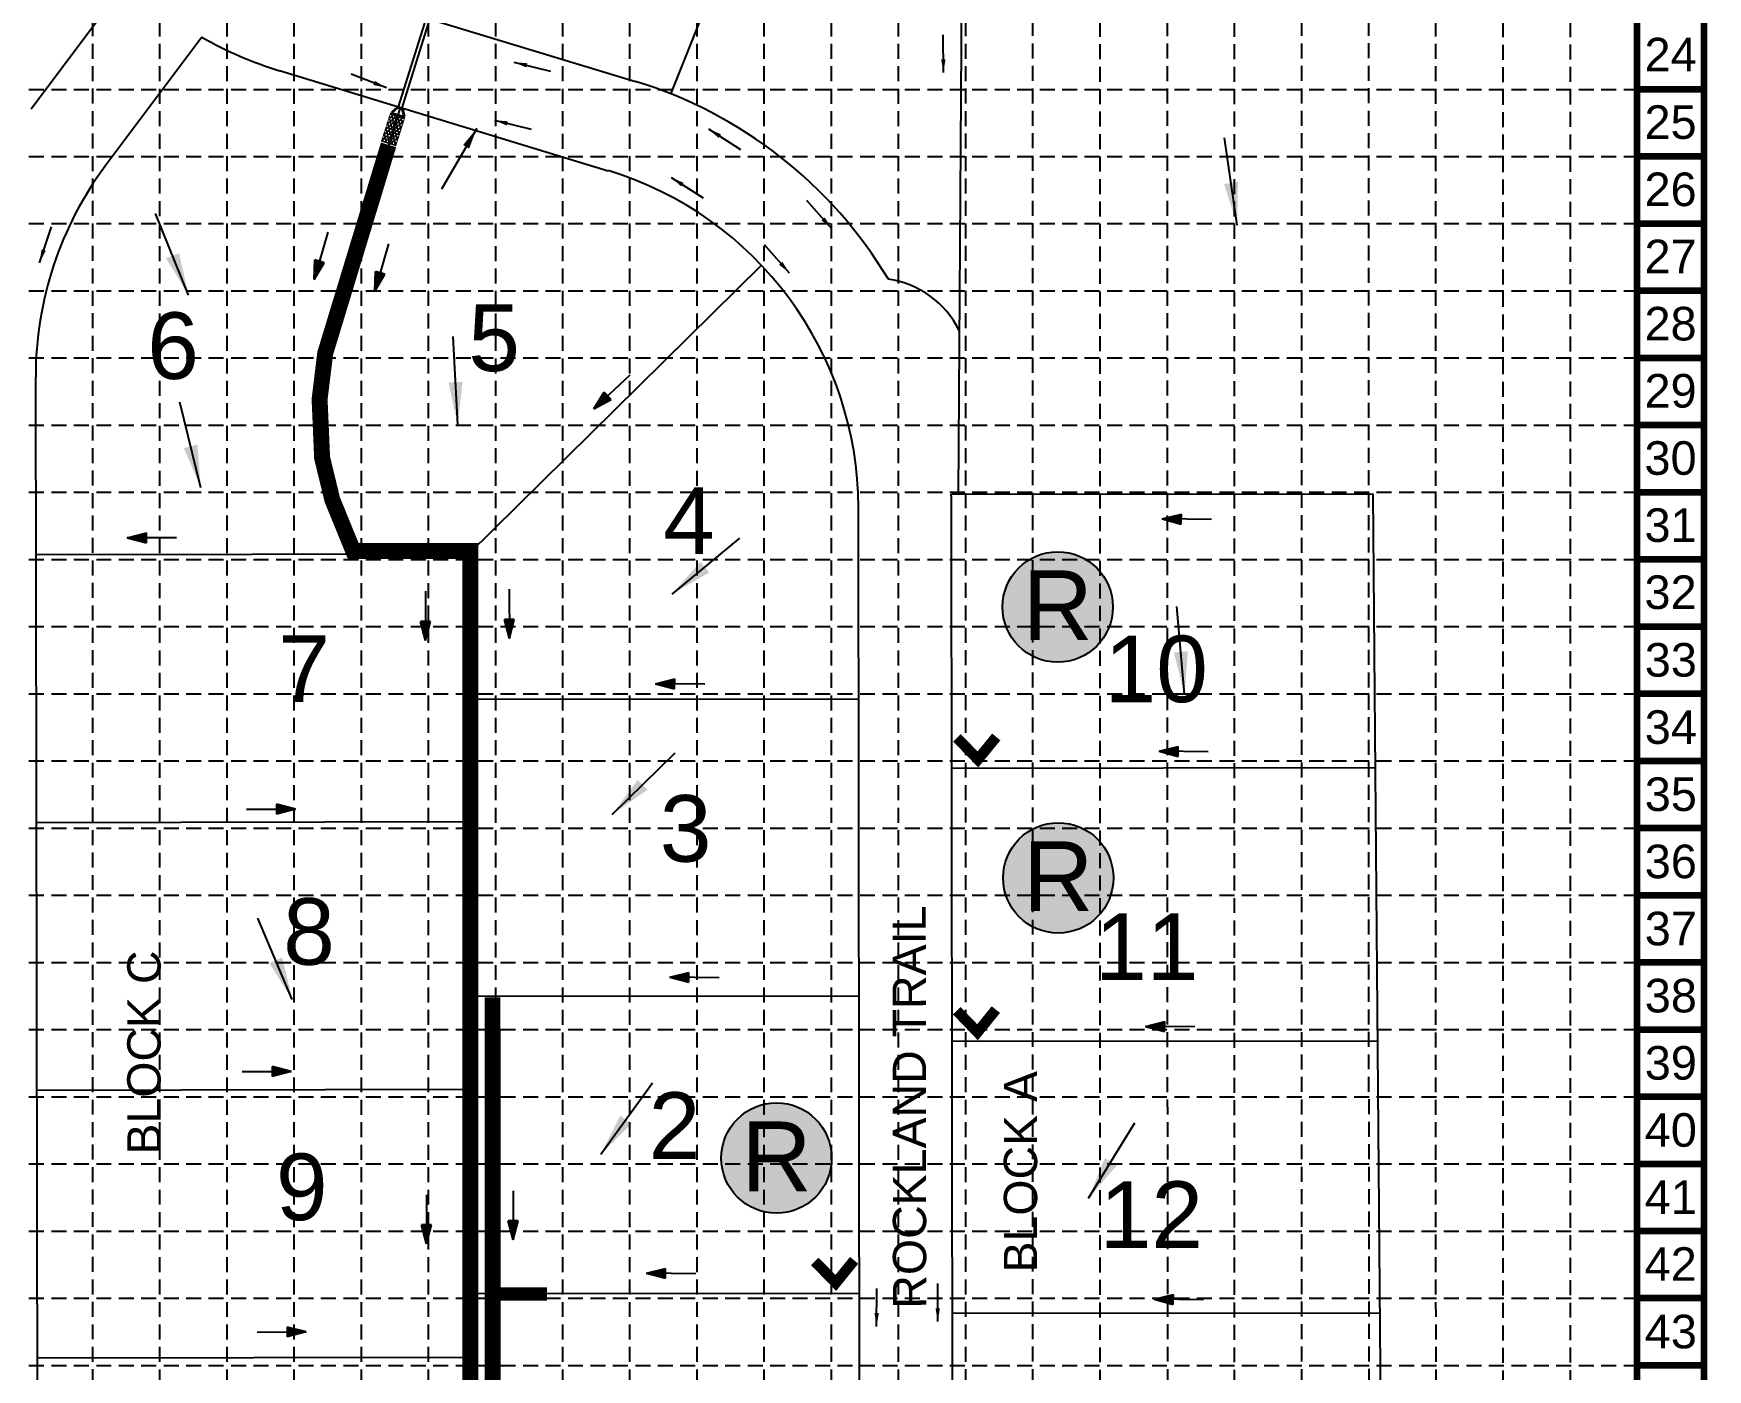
# Model space of a CAD drawing. Header units: feet. Extents: x 4581 to 6603, y 1998 to 5231.
# Drawn here: x 5346 to 6603, y 3006 to 4010 of the extents above; entities that cross this region are included whole.
import ezdxf
from ezdxf.enums import TextEntityAlignment as Align

# ---------------------------------------------------------------- set-up
doc = ezdxf.new("R2010")
doc.units = ezdxf.units.FT
doc.header["$LTSCALE"] = 0.5
doc.header["$MEASUREMENT"] = 0
doc.linetypes.add('ACAD_ISO02W100', pattern=[15, 12, -3])
doc.linetypes.add('DASHED', pattern=[0.75, 0.5, -0.25])
doc.layers.get('0').update_dxf_attribs({"linetype": 'CONTINUOUS'})
for name, color, linetype in [('1 ARROWS', 7, 'CONTINUOUS'), ('1 BLOCK NUMBERS', 7, 'CONTINUOUS'), ('1 LOT NUMBERS', 7, 'CONTINUOUS'), ('1 RIP RAP', 1, 'CONTINUOUS'), ('1 SILT FENCE', 200, 'CONTINUOUS'), ('1 STREET NAMES', 7, 'CONTINUOUS'), ('1 WATER', 5, 'CONTINUOUS'), ('BASE', 7, 'CONTINUOUS'), ('CCM', 1, 'CONTINUOUS'), ('DRG TEXT', 1, 'CONTINUOUS'), ('GRID', 254, 'DASHED'), ('lotline', 7, 'CONTINUOUS'), ('PL', 7, 'CONTINUOUS'), ('STORM', 5, 'CONTINUOUS')]:
    doc.layers.add(name, color=color, linetype=linetype)
doc.styles.add('ROMANS', font='romans.shx', dxfattribs={"oblique": 15, "height": 10})
doc.styles.add('ryland', font='ARIAL.TTF', dxfattribs={"height": 25})
doc.styles.get("Standard").update_dxf_attribs({"font": 'ARIAL.TTF', "height": 8})
doc.dimstyles.get("Standard").update_dxf_attribs({"dimtxt": 0.18, "dimasz": 0.18, "dimexe": 0.18, "dimexo": 0.0625, "dimgap": 0.09, "dimtad": 0, "dimtih": 1, "dimtoh": 1, "dimdec": 4, "dimzin": 0, "dimdsep": 46, "dimtxsty": 'Standard', "dimcen": 0.09, "dimadec": 0, "dimazin": 0, "dimtfac": 1, "dimtdec": 4, "dimtofl": 0, "dimtmove": 0, "dimatfit": 3, "dimfxl": 0, "dimtolj": 1, "dimtzin": 0, "dimarcsym": 0})

# ---------------------------------------------------------------- blocks, each defined once
blk = doc.blocks.new('flow arrow')
at = {"layer": '1 ARROWS'}
h = blk.add_hatch(color=256, dxfattribs=at)
h.paths.add_polyline_path([(7712.2, 11253.86), (7702.48, 11256.38), (7702.48, 11253.85)])
h.paths.add_polyline_path([(7702.48, 11253.85), (7702.48, 11251.31), (7712.2, 11253.86)])
for p, q in [((7687.07, 11253.83), (7712.2, 11253.86)), ((7712.2, 11253.86), (7702.48, 11256.38)), ((7702.48, 11256.38), (7702.48, 11251.31)), ((7712.2, 11253.86), (7702.48, 11251.31))]:
    blk.add_line(p, q, dxfattribs=at)
blk = doc.blocks.new('RYLAND')
h = blk.add_hatch(color=81)
h.paths.add_polyline_path([(1.164, -1.048, 1), (-1.408, -1.048, 1)])
h.paths.add_polyline_path([(-1.348, -2.228), (1.104, -2.228), (1.104, 0.21), (-1.348, 0.21)], flags=25)
at = {"color": 5}
blk.add_circle((-0.122, -1.048), 1.286, dxfattribs=at)
at = {"layer": 'BASE', "color": 5, "style": 'ryland'}
blk.add_text('R', height=1.625, dxfattribs=at).set_placement((-0.122, -1.821), align=Align.CENTER)
blk = doc.blocks.new('Rip-Rap')
at = {"linetype": 'ACAD_ISO02W100'}
h = blk.add_hatch(dxfattribs=at)
h.set_pattern_fill('HONEY', color=240, scale=0.25, style=0)
h.set_pattern_definition([(0, (-7.323713, -5.27412), (0.046875, 0.02706329), [0.03125, -0.0625]), (120, (-7.323713, -5.27412), (-0.046875, 0.027063294), [0.03125, -0.0625]), (60, (-7.323713, -5.27412), (1e-10, 0.05412659), [-0.0625, 0.03125])])
h.paths.add_polyline_path([(0, -0.125), (0.5, -0.125), (0.5, 0.125), (0, 0.125)])
at = {"color": 240, "linetype": 'ACAD_ISO02W100', "const_width": 0.0125}
blk.add_lwpolyline([(0, -0.125), (0.5, -0.125), (0.5, 0.125), (0, 0.125)], close=True, dxfattribs=at)
blk = doc.blocks.new('A$C424E5A01')
at = {"layer": 'STORM', "color": 5}
for p, q in [((0, 3.5), (4, 7)), ((0.3, 3), (4.7, 6.8)), ((0.3, 3), (9.1, 0)), ((4, 7), (4.3, 7.7)), ((4, 7), (8.6, 5.5)), ((4.3, 7.7), (8.8, 6.2)), ((9.1, 0), (7.9, 5.7)), ((8.8, 6.2), (8.6, 5.5)), ((9.7, 0.3), (8.6, 5.5)), ((9.1, 0), (9.7, 0.3))]:
    blk.add_line(p, q, dxfattribs=at)
at = {"layer": 'STORM'}
for q in [(0, 3.5), (0.3, 3)]:
    blk.add_line((0.3, 3), q, dxfattribs=at)

msp = doc.modelspace()

# ---------------------------------------------------------------- linework, layer by layer
at = {"layer": '1 SILT FENCE'}
for points, const_width in [([(6039.5, 3480.5), (6055.2, 3464.3), (6069, 3481.2)], 8), ([(5690.5, 3285.5), (5690.8, 2839), (5690.8, 2839)], 12), ([(6039.3, 3275.6), (6054.9, 3259.4), (6068.7, 3276.4)], 8), ([(5932.7, 3087.3), (5948.4, 3071.1), (5962.2, 3088.1)], 8), ([(5692.6, 3062.8), (5731.4, 3062.8)], 10)]:
    msp.add_lwpolyline(points, dxfattribs=dict(at, const_width=const_width))
at = {"layer": '1 WATER', "const_width": 12}
msp.add_lwpolyline([(5673.9, 2885.7), (5673.9, 3620.8), (5585.9, 3620.8), (5570.1, 3659.5), (5562.5, 3690.9), (5560.6, 3734.7), (5564.8, 3769.3), (5612.4, 3925.9)], dxfattribs=at)
at = {"layer": 'BASE', "const_width": 5.04}
for points in [[(6600.8, 2000.3), (6600.8, 5228.7), (4583.1, 5228.7), (4583.1, 2000.3)], [(6550.4, 2050.8), (6550.4, 5178.3), (4633.5, 5178.3), (4633.5, 2050.8)]]:
    msp.add_lwpolyline(points, close=True, dxfattribs=at)
for points in [[(6600.8, 3967.6), (6550.4, 3967.6)], [(6600.8, 3917.2), (6550.4, 3917.2)], [(6600.8, 3866.8), (6550.4, 3866.8)], [(6600.8, 3816.3), (6550.4, 3816.3)], [(6600.8, 3765.9), (6550.4, 3765.9)], [(6600.8, 3715.4), (6550.4, 3715.4)], [(6600.8, 3665), (6550.4, 3665)], [(6600.8, 3614.5), (6550.4, 3614.5)], [(6600.8, 3564.1), (6550.4, 3564.1)], [(6600.8, 3513.6), (6550.4, 3513.6)], [(6600.8, 3463.2), (6550.4, 3463.2)], [(6600.8, 3412.8), (6550.4, 3412.8)], [(6600.8, 3362.3), (6550.4, 3362.3)], [(6600.8, 3311.9), (6550.4, 3311.9)], [(6600.8, 3261.4), (6550.4, 3261.4)], [(6600.8, 3211), (6550.4, 3211)], [(6600.8, 3160.5), (6550.4, 3160.5)], [(6600.8, 3110.1), (6550.4, 3110.1)], [(6600.8, 3059.7), (6550.4, 3059.7)], [(6600.8, 3009.2), (6550.4, 3009.2)]]:
    msp.add_lwpolyline(points, dxfattribs=at)
at = {"layer": 'GRID', "color": 253, "linetype": 'DASHED', "ltscale": 45}
for p, q in [((5390.2, 2252.5), (5390.2, 5178.3)), ((5440.6, 2252.4), (5440.6, 5178.3)), ((5491.1, 2252.4), (5491.1, 5178.3)), ((5541.5, 2252.4), (5541.5, 5178.3)), ((5592, 2252.4), (5592, 5178.3)), ((5642.4, 2252.4), (5642.4, 5178.3)), ((5692.9, 2252.4), (5692.9, 5178.3)), ((5743.3, 2252.4), (5743.3, 5178.3)), ((5793.7, 2252.4), (5793.7, 5178.3)), ((5844.2, 2252.4), (5844.2, 5178.3)), ((5894.6, 2252.4), (5894.6, 5178.3)), ((5945.1, 2252.4), (5945.1, 5178.3)), ((5995.5, 2252.4), (5995.5, 5178.3)), ((6046.2, 2252.5), (6046, 5178.3)), ((6096.6, 2252.7), (6096.4, 5178.3)), ((6147, 2252.1), (6146.9, 5178.3)), ((6197.9, 2252.6), (6197.5, 5179.4)), ((6248.1, 2252.1), (6248, 5179.4)), ((6298.6, 2252.7), (6298.4, 5179.4)), ((6349.1, 2252.8), (6348.9, 5179.4)), ((6399.4, 2252.4), (6399.3, 5179.4)), ((6450, 2251.7), (6449.7, 5179.4)), ((6500.5, 2251.9), (6500.2, 5179.4)), ((4633.5, 3967.6), (6550.4, 3967.6)), ((4633.5, 3917.2), (6550.4, 3917.2)), ((4633.5, 3866.8), (6550.4, 3866.8)), ((4633.5, 3816.3), (6550.4, 3816.3)), ((4633.5, 3765.9), (6550.4, 3765.9)), ((4633.5, 3715.4), (6550.4, 3715.4)), ((4633.5, 3665), (6550.4, 3665)), ((4633.5, 3614.5), (6550.4, 3614.5)), ((4633.5, 3564.1), (6550.4, 3564.1)), ((4633.5, 3513.6), (6550.4, 3513.6)), ((4633.5, 3463.2), (6550.4, 3463.2)), ((4633.5, 3412.8), (6550.4, 3412.8)), ((4633.5, 3362.3), (6550.4, 3362.3)), ((4633.5, 3311.9), (6550.4, 3311.9)), ((4633.5, 3261.4), (6550.4, 3261.4)), ((4633.5, 3211), (6550.4, 3211)), ((4633.5, 3160.5), (6550.4, 3160.5)), ((4633.5, 3110.1), (6550.4, 3110.1)), ((4633.5, 3059.7), (6550.4, 3059.7)), ((4633.5, 3009.2), (6550.4, 3009.2))]:
    msp.add_line(p, q, dxfattribs=at)
at = {"layer": 'lotline'}
for p, q in [((5568.8, 3780.9), (5621.4, 3954)), ((5672.5, 3618.5), (5892.6, 3835.5)), ((6040.4, 3663.6), (6035.3, 3663.6)), ((5587, 3618.4), (5575.8, 3645)), ((5672.5, 3618.5), (5347.5, 3617.9)), ((5673.9, 2838.7), (5672.5, 3618.5)), ((5672.7, 3509.5), (5965.6, 3509.9)), ((6353.5, 3457.9), (6035.7, 3457.5)), ((5672.9, 3417.4), (5347.9, 3416.8)), ((5673.1, 3286.4), (5965.9, 3286.7)), ((6355.3, 3252.8), (6035.9, 3252.4)), ((5673.2, 3216.3), (5348.2, 3215.7)), ((5673.5, 3063.1), (5966.1, 3063.5)), ((6357.1, 3048.5), (6036.2, 3048.1)), ((5673.6, 3015.2), (5348.6, 3014.6))]:
    msp.add_line(p, q, dxfattribs=at)
msp.add_lwpolyline([(5824.6, 3964.1), (5952.9, 4285.4)], dxfattribs=at)
msp.add_arc((5760.1, 3722.7), 200, 163.0884, 202.84, dxfattribs=at)
at = {"layer": 'PL'}
for p, q in [((6048.8, 4996.3), (6040.4, 3663.6)), ((5415.9, 4048.8), (5344, 3952.6)), ((5550.8, 4048.6), (5797.9, 3973.5)), ((5472, 4006.9), (5400.1, 3910.7)), ((5530.5, 3981.7), (5777.5, 3906.5)), ((5348.7, 2959.1), (5347.3, 3751.5)), ((6040.4, 3663.6), (6351.8, 3663.9)), ((6351.8, 3663.9), (6362.2, 2459.5)), ((5966.4, 2841.2), (5965.4, 3653.3)), ((6036.4, 2841.8), (6035.4, 3653.4))]:
    msp.add_line(p, q, dxfattribs=at)
for centre, radius, start, end in [((5613.4, 4254.3), 285, 240.2626, 253.0884), ((5700.4, 3653), 335, 30.8795, 73.0884), ((5612.3, 3752), 265, 143.2085, 180.1036), ((5700.4, 3653), 265, 0.0678, 73.0884), ((5978.3, 3755.6), 70, 26.118, 82.1063), ((5700.4, 3653), 335, 0.0678, 1.8096)]:
    msp.add_arc(centre, radius, start, end, dxfattribs=at)
at = {"layer": 'STORM', "color": 5}
for p, q in [((5619.9, 3954.5), (5640.9, 4021.3)), ((5622.7, 3953.6), (5643.5, 4020.4))]:
    msp.add_line(p, q, dxfattribs=at)

# ---------------------------------------------------------------- block references
at = {"color": 7, "xscale": 32.2395383946714, "yscale": 32.2395383946714, "zscale": 32.23953839467868}
for p in [(6119.1, 3612.6), (6119.5, 3409.1), (5907.8, 3198.7)]:
    msp.add_blockref('RYLAND', p, dxfattribs=at)
at = {"layer": '1 ARROWS', "color": 7, "yscale": 1.471067146690984, "zscale": 1.47106714669066}
for p, xscale, rotation in [((-7159.3, 19351.9), 1.471067146690209, 253.7380622453734), ((2818.7, 23579.5), 1.471067146690863, 222.8689645842358), ((17759.4, 20046.9), 1.471067146691357, 179.2332980116672), ((16761.3, 20186), 1.471067146690984, 180), ((-10914.9, 14898.8), 1.471067146690984, 270), ((-10852, 14900.3), 1.471067146690984, 270), ((17378.7, 19923.1), 1.471067146691357, 179.2332980116672), ((17757, 19872.3), 1.471067146691357, 179.2332980116672), ((17389.4, 19702.7), 1.471067146691357, 179.2332980116672), ((17746.9, 19665.7), 1.471067146691357, 179.2332980116672), ((-10914.2, 14445.6), 1.471067146690984, 270), ((-10849.2, 14448.6), 1.471067146690984, 270), ((17371.9, 19480.4), 1.471067146691357, 179.2332980116672), ((17753.4, 19460.7), 1.471067146691369, 179.2332980116318)]:
    msp.add_blockref('flow arrow', p, dxfattribs=dict(at, xscale=xscale, rotation=rotation))
at = {"layer": '1 ARROWS', "color": 7, "xscale": 1.471067146690984, "yscale": 1.471067146690984, "zscale": 1.47106714669066}
for p in [(-5802.6, -13128.2), (-5805.8, -13325.2), (-5794.6, -13520.9)]:
    msp.add_blockref('flow arrow', p, dxfattribs=at)
at = {"layer": '1 RIP RAP', "xscale": 45.00000000000016, "yscale": 45, "zscale": 45, "rotation": 72.2992285528815}
msp.add_blockref('Rip-Rap', (5612.5, 3926.9), dxfattribs=at)
at = {"layer": 'CCM', "color": 7, "xscale": 1.471067146691082, "yscale": 1.471067146690984, "zscale": 1.47106714669066, "rotation": 253.7380622453834}
msp.add_blockref('flow arrow', (-7113.7, 19343.3), dxfattribs=at)
at = {"layer": 'DRG TEXT', "rotation": 0.5157969974795723}
msp.add_blockref('A$C424E5A01', (5614.9, 3947), dxfattribs=at)

# ---------------------------------------------------------------- texts
at = {"layer": '1 BLOCK NUMBERS'}
for s, p in [('BLOCK C', (5441.1, 3167.5)), ('BLOCK A', (6099.7, 3078.9))]:
    msp.add_text(s, height=25, rotation=90, dxfattribs=at).set_placement(p)
at = {"layer": '1 LOT NUMBERS', "color": 7}
for s, p in [('6', (5431.1, 3750.1)), ('5', (5672.3, 3756)), ('4', (5818.7, 3618.7)), ('7', (5529.5, 3507.4)), ('10', (6150.3, 3507.3)), ('3', (5816.2, 3387.5)), ('8', (5533.2, 3310.1)), ('11', (6143.2, 3298.7)), ('2', (5807.8, 3164.3)), ('9', (5527.8, 3118.3)), ('12', (6146.7, 3097.4))]:
    msp.add_text(s, height=50, dxfattribs=at).set_placement(p)
at = {"layer": '1 STREET NAMES'}
msp.add_text('ROCKLAND TRAIL', height=25, rotation=90.0678, dxfattribs=at).set_placement((6016.4, 3051.8))
at = {"layer": 'BASE'}
for s, p in [('24', (6575.6, 3993.7)), ('25', (6575.6, 3943)), ('26', (6575.6, 3892.5)), ('27', (6575.6, 3842.1)), ('28', (6575.6, 3791.6)), ('29', (6575.6, 3741.2)), ('30', (6575.6, 3690.7)), ('31', (6575.6, 3640.3)), ('32', (6575.6, 3589.9)), ('33', (6575.8, 3539.1)), ('34', (6575.8, 3488.6)), ('35', (6575.8, 3438.2)), ('36', (6575.8, 3387.7)), ('37', (6575.8, 3337.3)), ('38', (6575.8, 3286.9)), ('39', (6575.8, 3236.4)), ('40', (6575.8, 3186)), ('41', (6575.8, 3135.5)), ('42', (6575.7, 3085.3)), ('43', (6575.8, 3034.6))]:
    msp.add_text(s, height=25.22, dxfattribs=at).set_placement(p, align=Align.MIDDLE_CENTER)

# ---------------------------------------------------------------- leaders
at = {"layer": '1 ARROWS', "color": 7, "linetype": 'Continuous'}
for points, override in [([(6029.3, 3980.2), (6029.1, 4008.6)], {"dimscale": 40, "dimasz": 0.25, "dimgap": 0.09, "dimtad": 0, "dimdec": 1, "dimpost": "'", "dimtxsty": 'ROMANS', "dimtdec": 1}), ([(5706.6, 3988), (5734.2, 3981.2)], {"dimscale": 40, "dimasz": 0.25, "dimgap": 0.09, "dimtad": 0, "dimdec": 1, "dimpost": "'", "dimtxsty": 'ROMANS', "dimtdec": 1}), ([(5610.9, 3968.8), (5584.3, 3979)], {"dimscale": 40, "dimasz": 0.25, "dimgap": 0.09, "dimtad": 0, "dimdec": 1, "dimpost": "'", "dimtxsty": 'ROMANS', "dimtdec": 1}), ([(5678.7, 3938.3), (5652.3, 3892.6)], {"dimscale": 40, "dimasz": 0.4, "dimgap": 0.09, "dimtad": 0, "dimdec": 1, "dimpost": "'", "dimtxsty": 'ROMANS', "dimtdec": 1}), ([(5691.9, 3944.4), (5719.6, 3937.6)], {"dimscale": 40, "dimasz": 0.25, "dimgap": 0.09, "dimtad": 0, "dimdec": 1, "dimpost": "'", "dimtxsty": 'ROMANS', "dimtdec": 1}), ([(5852.8, 3937.9), (5876.8, 3922.5)], {"dimscale": 40, "dimasz": 0.25, "dimgap": 0.09, "dimtad": 0, "dimdec": 1, "dimpost": "'", "dimtxsty": 'ROMANS', "dimtdec": 1}), ([(6250, 3865.6), (6240.4, 3931.1)], {"dimscale": 40, "dimasz": 0.8, "dimgap": 0.09, "dimtad": 0, "dimdec": 1, "dimpost": "'", "dimtxsty": 'ROMANS', "dimtdec": 1}), ([(5824.8, 3901.4), (5848.8, 3886)], {"dimscale": 40, "dimasz": 0.25, "dimgap": 0.09, "dimtad": 0, "dimdec": 1, "dimpost": "'", "dimtxsty": 'ROMANS', "dimtdec": 1}), ([(5462.2, 3813), (5437.2, 3874.4)], {"dimscale": 40, "dimasz": 0.8, "dimgap": 0.09, "dimtad": 0, "dimdec": 1, "dimpost": "'", "dimtxsty": 'ROMANS', "dimtdec": 1}), ([(5945.5, 3862.8), (5926.7, 3884.1)], {"dimscale": 40, "dimasz": 0.25, "dimgap": 0.09, "dimtad": 0, "dimdec": 1, "dimpost": "'", "dimtxsty": 'ROMANS', "dimtdec": 1}), ([(5350.1, 3837.4), (5359.2, 3864.4)], {"dimscale": 40, "dimasz": 0.25, "dimgap": 0.09, "dimtad": 0, "dimdec": 1, "dimpost": "'", "dimtxsty": 'ROMANS', "dimtdec": 1}), ([(5913.7, 3829.5), (5894.8, 3850.8)], {"dimscale": 40, "dimasz": 0.25, "dimgap": 0.09, "dimtad": 0, "dimdec": 1, "dimpost": "'", "dimtxsty": 'ROMANS', "dimtdec": 1}), ([(5664.4, 3715.7), (5660.9, 3781.9)], {"dimscale": 40, "dimasz": 0.8, "dimgap": 0.09, "dimtad": 0, "dimdec": 1, "dimpost": "'", "dimtxsty": 'ROMANS', "dimtdec": 1}), ([(5471.4, 3668.4), (5455.5, 3732.7)], {"dimscale": 40, "dimasz": 0.8, "dimgap": 0.09, "dimtad": 0, "dimdec": 1, "dimpost": "'", "dimtxsty": 'ROMANS', "dimtdec": 1}), ([(5825.4, 3588.4), (5876.4, 3630.6)], {"dimscale": 40, "dimasz": 0.8, "dimgap": 0.09, "dimtad": 0, "dimdec": 1, "dimpost": "'", "dimtxsty": 'ROMANS', "dimtdec": 1}), ([(6210.5, 3513.2), (6204.7, 3579.1)], {"dimscale": 40, "dimasz": 0.8, "dimgap": 0.09, "dimtad": 0, "dimdec": 1, "dimpost": "'", "dimtxsty": 'ROMANS', "dimtdec": 1}), ([(5780.4, 3422.9), (5827.7, 3469.2)], {"dimscale": 40, "dimasz": 0.8, "dimgap": 0.09, "dimtad": 0, "dimdec": 1, "dimpost": "'", "dimtxsty": 'ROMANS', "dimtdec": 1}), ([(5540.1, 3284), (5514.3, 3345)], {"dimscale": 40, "dimasz": 0.8, "dimgap": 0.09, "dimtad": 0, "dimdec": 1, "dimpost": "'", "dimtxsty": 'ROMANS', "dimtdec": 1}), ([(5772, 3167.8), (5810.8, 3221.5)], {"dimscale": 40, "dimasz": 0.8, "dimgap": 0.09, "dimtad": 0, "dimdec": 1, "dimpost": "'", "dimtxsty": 'ROMANS', "dimtdec": 1}), ([(6138.4, 3134.9), (6173, 3191.4)], {"dimscale": 40, "dimasz": 0.8, "dimgap": 0.09, "dimtad": 0, "dimdec": 1, "dimpost": "'", "dimtxsty": 'ROMANS', "dimtdec": 1}), ([(6025, 3042.1), (6025.1, 3070.6)], {"dimscale": 40, "dimasz": 0.25, "dimgap": 0.09, "dimtad": 0, "dimdec": 1, "dimpost": "'", "dimtxsty": 'ROMANS', "dimtdec": 1}), ([(5979.1, 3038.5), (5979.2, 3067)], {"dimscale": 40, "dimasz": 0.25, "dimgap": 0.09, "dimtad": 0, "dimdec": 1, "dimpost": "'", "dimtxsty": 'ROMANS', "dimtdec": 1})]:
    msp.add_leader(points, dimstyle='Standard', override=override, dxfattribs=at)

doc.saveas('drawing.dxf')
